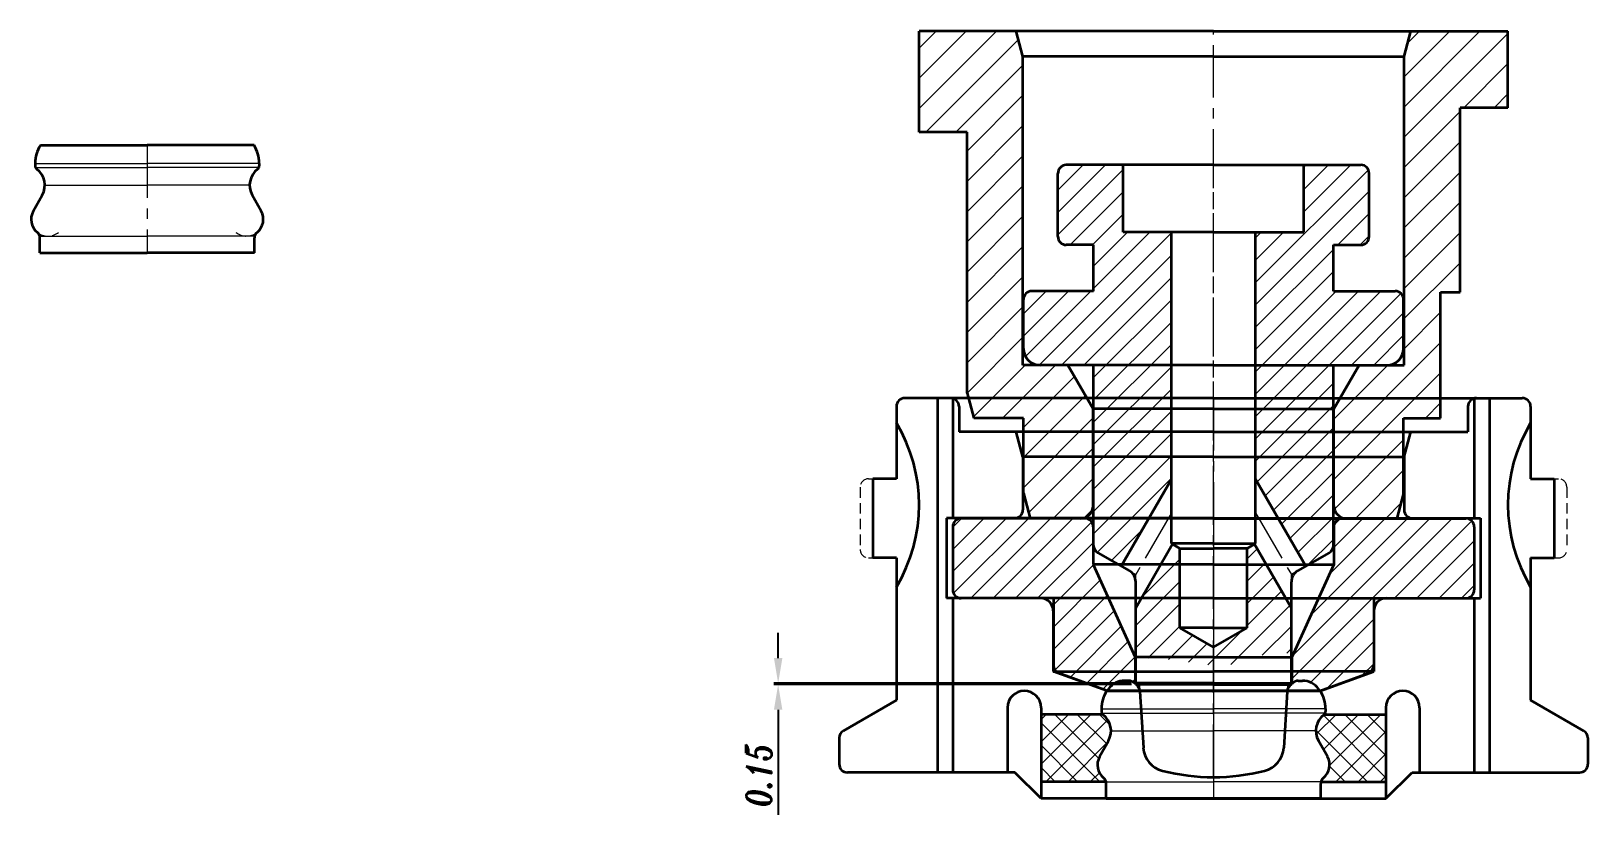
# Model space of a CAD drawing. Extents: x 64 to 569, y 48 to 468.
# Drawn here: x 383.6 to 568.7, y 231.5 to 324.6 of the extents above; entities that cross this region are included whole.
import ezdxf

# ---------------------------------------------------------------- set-up
doc = ezdxf.new("R2010")
doc.units = 0
doc.header["$LTSCALE"] = 5
doc.header["$MEASUREMENT"] = 0
doc.linetypes.add('CENTER', pattern=[2, 1.25, -0.25, 0.25, -0.25])
doc.linetypes.add('HIDDEN', pattern=[0.375, 0.25, -0.125])
doc.layers.get('0').update_dxf_attribs({"linetype": 'CONTINUOUS', "lineweight": 15})
doc.layers.get('Defpoints').update_dxf_attribs({"linetype": 'CONTINUOUS'})
for name, color, linetype, lineweight in [('1', 1, 'CENTER', 15), ('2', 2, 'HIDDEN', 15), ('3', 3, 'CONTINUOUS', 35), ('8', 251, 'CONTINUOUS', 15)]:
    doc.layers.add(name, color=color, linetype=linetype, lineweight=lineweight)
doc.styles.add('ITALICT', font='ITALICT.shx', dxfattribs={"width": 0.8, "height": 3})
doc.styles.get("Standard").update_dxf_attribs({"font": 'isocp.shx', "height": 3})
doc.dimstyles.get("Standard").update_dxf_attribs({"dimtxt": 0.18, "dimasz": 0.18, "dimexe": 0.18, "dimexo": 0.0625, "dimgap": 0.09, "dimtad": 0, "dimtih": 1, "dimtoh": 1, "dimdec": 4, "dimzin": 0, "dimdsep": 46, "dimtxsty": 'Standard', "dimcen": 0.09, "dimadec": 0, "dimazin": 0, "dimtfac": 1, "dimtdec": 4, "dimtofl": 0, "dimtmove": 0, "dimatfit": 3, "dimfxl": 1, "dimtolj": 1, "dimtzin": 0, "dimarcsym": 0})

# ---------------------------------------------------------------- blocks, each defined once
blk = doc.blocks.new('A$C1CC42314')
at = {"layer": '8'}
h = blk.add_hatch(dxfattribs=at)
h.set_pattern_fill('ANSI37', color=256, scale=15)
h.set_pattern_definition([(45, (-182.008, -334.099), (-1.325825, 1.325825), []), (135, (-182.008, -334.099), (-1.325825, -1.325825), [])])
h.paths.add_polyline_path([(-13.13, 9.96, -0.027872), (-13.17, 10), (-20.5, 10), (-20.5, 2), (-12.77, 2, 0.166858), (-13.05, 2.44, -0.366766), (-13.55, 4.98), (-12.48, 6.88, 0.374533)])
h.paths.add_polyline_path([(20.5, 10), (13.17, 10, -0.027872), (13.13, 9.96, 0.374533), (12.48, 6.88), (13.55, 4.98, -0.366766), (13.05, 2.44, 0.166858), (12.77, 2), (20.5, 2)])
at = {"layer": '1'}
for p in [(0, 47.6), (0, 12.8)]:
    blk.add_line(p, (0, 0), dxfattribs=at)
at = {"layer": '2'}
for p, q in [((-41, 38), (-40.5, 38)), ((40.5, 38), (41, 38)), ((-42, 37), (-42, 29.6)), ((42, 37), (42, 29.6)), ((-41, 28.6), (-40.5, 28.6)), ((40.5, 28.6), (41, 28.6))]:
    blk.add_line(p, q, dxfattribs=at)
for centre, start, end in [((-41, 37), 90, 180), ((41, 37), 0, 90), ((-41, 29.6), 180, 270), ((41, 29.6), 270, 0)]:
    blk.add_arc(centre, 1, start, end, dxfattribs=at)
at = {"layer": '3'}
for p, q in [((-37.7, 46.6), (-37.7, 38)), ((0, 47.6), (-36.7, 47.6)), ((-32.8, 47.6), (-32.8, 6.3)), ((-31, 47.6), (-31, 33.32)), ((-30.25, 46.6), (-30.25, 43.6)), ((0, 47.6), (36.7, 47.6)), ((30.25, 46.6), (30.25, 43.6)), ((31, 47.57), (31, 33.32)), ((32.8, 47.6), (32.8, 3.1)), ((37.7, 46.6), (37.7, 38)), ((0, 43.6), (-30.25, 43.6)), ((-22.65, 40.6), (-23.45, 43.6)), ((0, 43.6), (30.25, 43.6)), ((22.65, 40.6), (23.45, 43.6)), ((0, 40.6), (-22.65, 40.6)), ((-22.65, 40.6), (-22.65, 34.3)), ((0, 40.6), (22.65, 40.6)), ((22.65, 40.6), (22.65, 34.3)), ((-40.5, 38), (-40.5, 28.6)), ((-37.7, 38), (-40.5, 38)), ((37.7, 38), (40.5, 38)), ((40.5, 38), (40.5, 28.6)), ((0, 33.32), (-31.75, 33.32)), ((-31.75, 33.32), (-31.75, 23.8)), ((0, 33.32), (31.75, 33.32)), ((31.75, 33.32), (31.75, 23.8)), ((-37.7, 28.6), (-40.5, 28.6)), ((-37.7, 28.6), (-37.7, 11.7)), ((37.7, 28.6), (40.5, 28.6)), ((37.7, 28.6), (37.7, 11.7)), ((-32.8, 23.51), (-32.8, 3.1)), ((0, 23.8), (-31.75, 23.8)), ((-31, 23.8), (-31, 3.1)), ((-19.05, 22.3), (-19.05, 15.11)), ((0, 23.8), (31.75, 23.8)), ((19.05, 22.3), (19.05, 15.11)), ((31, 23.8), (31, 3.1)), ((-12.7, 12.8), (-19.05, 15.11)), ((-19.05, 15.11), (0, 15.11)), ((19.05, 15.11), (0, 15.11)), ((12.7, 12.8), (19.05, 15.11)), ((-37.7, 11.7), (-44, 8.06)), ((-12.7, 12.8), (0, 12.8)), ((12.7, 12.8), (0, 12.8)), ((37.7, 11.7), (44, 8.06)), ((-24.5, 10.8), (-24.5, 3.1)), ((-20.5, 10.8), (-20.5, 0)), ((-13.17, 10), (-20.5, 10)), ((-13.33, 10.65), (-13.33, 10.36)), ((13.17, 10), (20.5, 10)), ((13.32, 10.65), (13.32, 10.36)), ((20.5, 10.8), (20.5, 0)), ((24.5, 10.8), (24.5, 3.1)), ((-44.5, 7.2), (-44.5, 4.1)), ((-13.55, 4.98), (-12.48, 6.88)), ((13.55, 4.98), (12.48, 6.88)), ((44.5, 7.2), (44.5, 4.1)), ((-23.6, 3.1), (-43.5, 3.1)), ((-20.5, 0), (-23.6, 3.1)), ((-12.77, 2), (-20.5, 2)), ((-12.72, 2), (-12.77, 2)), ((12.77, 2), (20.5, 2)), ((20.5, 0), (23.6, 3.1)), ((23.6, 3.1), (43.5, 3.1)), ((28.8, 3.1), (31.2, 3.1)), ((0, 0), (-20.5, 0)), ((-12.75, 0), (-12.75, 1.81)), ((-12.75, 0), (0, 0)), ((0, 0), (20.5, 0)), ((12.75, 0), (0, 0)), ((12.75, 0), (12.75, 1.81))]:
    blk.add_line(p, q, dxfattribs=at)
for centre, radius, start, end in [((-36.7, 46.6), 1, 90, 180), ((-31.25, 46.6), 1, 0, 90), ((31.25, 46.6), 1, 90, 180), ((36.7, 46.6), 1, 0, 90), ((-54, 34.9), 19, 329.081, 30.919), ((54, 34.9), 19, 149.081, 210.919), ((-23.65, 34.32), 1, 270, 0), ((23.65, 34.32), 1, 180, 270), ((-20.55, 22.3), 1.5, 0, 90), ((20.55, 22.3), 1.5, 90, 180), ((-22.5, 10.8), 2, 0, 180), ((-9.33, 10.65), 4, 147.4864, 180), ((9.32, 10.65), 4, 0, 32.5136), ((22.5, 10.8), 2, 360, 180), ((-12.83, 10.36), 0.5, 180, 232.8827), ((-14.58, 8.05), 2.4, 330.7524, 52.8827), ((14.57, 8.05), 2.4, 127.1173, 209.2476), ((12.82, 10.36), 0.5, 307.1173, 0), ((-43.5, 7.2), 1, 120, 180), ((43.5, 7.2), 1, 0, 60), ((-43.5, 4.1), 1, 180, 270), ((-11.8, 4), 2, 150.7524, 231.3178), ((11.8, 4), 2, 308.6822, 29.2476), ((43.5, 4.1), 1, 270, 0), ((-13.55, 1.81), 0.8, 0, 51.3178), ((13.55, 1.81), 0.8, 128.6822, 180)]:
    blk.add_arc(centre, radius, start, end, dxfattribs=at)
at = {"layer": '8'}
for p, q in [((-13.33, 10.65), (0, 10.65)), ((-13.28, 10.15), (0, 10.15)), ((13.32, 10.65), (0, 10.65)), ((13.28, 10.15), (0, 10.15)), ((-12.18, 8.05), (0, 8.05)), ((12.17, 8.05), (0, 8.05)), ((-12.77, 2), (0, 2)), ((12.77, 2), (0, 2))]:
    blk.add_line(p, q, dxfattribs=at)
blk = doc.blocks.new('A$C50D30983')
at = {"layer": '8'}
h = blk.add_hatch(dxfattribs=at)
h.set_pattern_fill('ANSI31', color=4, scale=0.8)
h.set_pattern_definition([(45, (-827.2272, -226.0554), (-1.796051, 1.796051), [])])
h.paths.add_polyline_path([(-17.3, -18.2), (-14.3, -13), (-14.3, -1.5, 0.414214), (-15.8, 0), (-21.8, 0), (-22.6, -2.99), (-22.6, -11.9), (-27, -11.9), (-27, -26.9), (-29.3, -26.9), (-29.3, -48.8), (-35, -48.8), (-35, -57.9), (-23.45, -57.9), (-22.65, -54.9), (-22.65, -18.2)])
h.paths.add_polyline_path([(29.3, -14.89), (28.5, -11.9), (22.6, -11.9), (22.6, -2.99), (21.8, 0), (15.8, 0, 0.414214), (14.3, -1.5), (14.3, -13), (17.3, -18.2), (22.65, -18.2), (22.65, -54.9), (23.45, -57.9), (35, -57.9), (35, -45.9), (29.3, -45.9)])
at = {"layer": '1', "color": 4}
blk.add_line((0, 0), (0, -57.9), dxfattribs=at)
at = {"layer": '3', "color": 4}
for p, q in [((0, 0), (-21.8, 0)), ((0, 0), (21.8, 0)), ((-22.6, -2.99), (-21.8, 0)), ((-14.3, -1.5), (-14.3, -13)), ((14.3, -1.5), (14.3, -13)), ((22.6, -2.99), (21.8, 0)), ((-22.6, -2.99), (-22.6, -11.9)), ((22.6, -2.99), (22.6, -11.9)), ((-22.6, -11.9), (-27, -11.9)), ((-27, -11.9), (-27, -26.9)), ((22.6, -11.9), (28.5, -11.9)), ((29.3, -14.89), (28.5, -11.9)), ((-17.3, -18.2), (-14.3, -13)), ((0, -13), (-14.3, -13)), ((0, -13), (14.3, -13)), ((17.3, -18.2), (14.3, -13)), ((29.3, -14.89), (29.3, -45.9)), ((0, -18.2), (-22.65, -18.2)), ((-22.65, -18.2), (-22.65, -54.9)), ((0, -18.2), (22.65, -18.2)), ((22.65, -18.2), (22.65, -54.9)), ((22.65, -19.2), (22.65, -54.9)), ((-27, -26.9), (-29.3, -26.9)), ((-29.3, -26.9), (-29.3, -48.8)), ((29.3, -45.9), (35, -45.9)), ((35, -45.9), (35, -57.9)), ((-35, -48.8), (-35, -57.9)), ((-35, -48.8), (-29.3, -48.8)), ((-22.65, -54.9), (-23.45, -57.9)), ((0, -54.9), (-22.65, -54.9)), ((0, -54.9), (22.65, -54.9)), ((22.65, -54.9), (23.45, -57.9)), ((0, -57.9), (-35, -57.9)), ((0, -57.9), (35, -57.9))]:
    blk.add_line(p, q, dxfattribs=at)
for centre, start, end in [((-15.8, -1.5), 0, 90), ((15.8, -1.5), 90, 180)]:
    blk.add_arc(centre, 1.5, start, end, dxfattribs=at)
blk = doc.blocks.new('A$C2A885C09')
at = {"layer": '8'}
h = blk.add_hatch(dxfattribs=at)
h.set_pattern_fill('ANSI31', color=1, scale=15)
h.set_pattern_definition([(45, (-121.453, -197.3068), (-1.325825, 1.325825), [])])
h.paths.add_polyline_path([(-5, 13.53), (-10.98, 23.89), (-13.75, 22.29, 0.267949), (-14.25, 21.42), (-14.25, 0), (-20.6, 0, 0.414214), (-22.6, -2), (-22.6, -7.8, 0.414214), (-21.6, -8.8), (-14.25, -8.8), (-14.25, -14.3), (-17.5, -14.3, 0.414214), (-18.5, -15.3), (-18.5, -22.8, 0.414214), (-17.5, -23.8), (-10.75, -23.8), (-10.75, -15.8), (-5, -15.8)])
h.paths.add_polyline_path([(14.25, 21.42, 0.267949), (13.75, 22.29), (10.98, 23.89), (5, 13.53), (5, -15.8), (10.75, -15.8), (10.75, -23.8), (17.5, -23.8, 0.414214), (18.5, -22.8), (18.5, -15.3, 0.414214), (17.5, -14.3), (14.25, -14.3), (14.25, -8.8), (21.6, -8.8, 0.414214), (22.6, -7.8), (22.6, -2, 0.414214), (20.6, 0), (14.25, 0)])
edge = h.paths.add_edge_path()
edge.add_line((-4, 31.2), (0, 33.51))
edge.add_line((0, 33.51), (0, 35.69))
edge.add_spline(control_points=[(0, 35.69), (-0.34, 35.72), (-1.96, 35.78), (-4.16, 34.6), (-5.89, 34.57), (-7.25, 34.03), (-8.96, 34.23), (-9.25, 34.23)], knot_values=[4.69235, 4.69235, 4.69235, 4.69235, 5.736354, 9.793573, 14.533606, 20.135841, 20.601816, 20.601816, 20.601816, 20.601816], degree=3, periodic=0)
edge.add_line((-9.25, 34.23), (-9.25, 28.89))
edge.add_line((-9.25, 28.89), (-4.86, 21.28))
edge.add_line((-4.86, 21.28), (-4, 21.78))
edge.add_line((-4, 21.78), (-4, 31.2))
edge = h.paths.add_edge_path()
edge.add_spline(control_points=[(9.25, 34.33), (9.15, 34.34), (8.83, 34.41), (8.4, 34.74), (7.31, 34.9), (6.02, 34.85), (2.7, 35.33), (0.5, 35.65), (0, 35.69)], knot_values=[20.601816, 20.601816, 20.601816, 20.601816, 20.798871, 22.497454, 25.213226, 29.752578, 34.685121, 36.22459, 36.22459, 36.22459, 36.22459], degree=3, periodic=0)
edge.add_line((0, 35.69), (0, 33.51))
edge.add_line((0, 33.51), (4, 31.2))
edge.add_line((4, 31.2), (4, 21.78))
edge.add_line((4, 21.78), (4.86, 21.28))
edge.add_line((4.86, 21.28), (9.25, 28.89))
edge.add_line((9.25, 28.89), (9.25, 34.33))
at = {"layer": '1', "color": 1}
for p, q in [((0, 48.95), (0, -23.8)), ((-5, 17.53), (-9.25, 24.89)), ((5, 17.53), (9.25, 24.89))]:
    blk.add_line(p, q, dxfattribs=at)
at = {"layer": '2', "color": 1}
for p, q in [((-8.8, 37.95), (-8.75, 38.76)), ((8.8, 37.95), (8.75, 38.76)), ((-10, 24.45), (-9.25, 24.89)), ((-9.25, 25.75), (-9.25, 24.89)), ((9.25, 25.75), (9.25, 24.89)), ((10, 24.45), (9.25, 24.89)), ((-14.25, 22), (-13.75, 22.29)), ((14.25, 22), (13.75, 22.29)), ((-14.25, 22), (-14.25, 21.42)), ((14.25, 22), (14.25, 21.42))]:
    blk.add_line(p, q, dxfattribs=at)
at = {"layer": '3', "color": 1}
for p, q in [((-8.75, 38.76), (-8.34, 45.47)), ((8.75, 38.76), (8.34, 45.47)), ((0, 37.95), (-9.25, 37.95)), ((-9.25, 37.95), (-9.25, 25.75)), ((0, 37.95), (9.25, 37.95)), ((9.25, 37.95), (9.25, 25.75)), ((0, 33.51), (-4, 31.2)), ((0, 33.51), (4, 31.2)), ((0, 31.2), (-4, 31.2)), ((-4, 31.2), (-4, 21.78)), ((0, 31.2), (4, 31.2)), ((4, 31.2), (4, 21.78)), ((-4.86, 21.28), (-9.25, 28.89)), ((4.86, 21.28), (9.25, 28.89)), ((-13.75, 22.29), (-10, 24.45)), ((13.75, 22.29), (10, 24.45)), ((-5, 13.53), (-10.98, 23.89)), ((5, 13.53), (10.98, 23.89)), ((-14.25, 21.42), (-14.25, 0)), ((-5, 21.2), (-4, 21.78)), ((0, 21.2), (-5, 21.2)), ((-5, 21.2), (-5, -15.8)), ((-4, 21.78), (0, 21.78)), ((4, 21.78), (0, 21.78)), ((0, 21.2), (5, 21.2)), ((5, 21.2), (4, 21.78)), ((5, 21.2), (5, -15.8)), ((14.25, 21.42), (14.25, 0)), ((-14.25, 0), (-20.6, 0)), ((14.25, 0), (20.6, 0)), ((-22.6, -2), (-22.6, -7.8)), ((22.6, -2), (22.6, -7.8)), ((-14.25, -8.8), (-21.6, -8.8)), ((-14.25, -8.8), (-14.25, -14.3)), ((14.25, -8.8), (14.25, -14.3)), ((14.25, -8.8), (21.6, -8.8)), ((-14.25, -14.3), (-17.5, -14.3)), ((14.25, -14.3), (17.5, -14.3)), ((-18.5, -15.3), (-18.5, -22.8)), ((0, -15.8), (-10.75, -15.8)), ((-10.75, -15.8), (-10.75, -23.8)), ((0, -15.8), (10.75, -15.8)), ((10.75, -15.8), (10.75, -23.8)), ((18.5, -15.3), (18.5, -22.8)), ((0, -23.8), (-17.5, -23.8)), ((0, -23.8), (17.5, -23.8))]:
    blk.add_line(p, q, dxfattribs=at)
for centre, radius, start, end in [((-5.35, 45.29), 3, 104.0621, 176.5), ((0, 23.95), 25, 90, 104.0621), ((0, 23.95), 25, 75.9379, 90), ((5.35, 45.29), 3, 3.5, 75.9379), ((-9.75, 38.82), 1, 299.9246, 356.5), ((9.75, 38.82), 1, 183.5, 240.0754), ((-10.75, 25.75), 1.5, 300, 0), ((10.75, 25.75), 1.5, 180, 240), ((-13.25, 21.42), 1, 120, 180), ((13.25, 21.42), 1, 0, 60), ((-20.6, -2), 2, 90, 180), ((20.6, -2), 2, 0, 90), ((-21.6, -7.8), 1, 180, 270), ((21.6, -7.8), 1, 270, 0), ((-17.5, -15.3), 1, 90, 180), ((17.5, -15.3), 1, 0, 90), ((-17.5, -22.8), 1, 180, 270), ((17.5, -22.8), 1, 270, 0)]:
    blk.add_arc(centre, radius, start, end, dxfattribs=at)
blk = doc.blocks.new('A$C23B03A1F')
at = {"layer": '8'}
h = blk.add_hatch(dxfattribs=at)
h.set_pattern_fill('ANSI31', color=2, scale=15)
h.set_pattern_definition([(45, (-158.0138, -252.8749), (-1.325825, 1.325825), [])])
h.paths.add_polyline_path([(-14.3, 15), (-14.3, 19.5, 0.414214), (-15.3, 20.5), (-30, 20.5, 0.414214), (-31, 19.5), (-31, 12, 0.414214), (-30, 11), (-19.04, 11), (-19.04, 3.03, 0.315299), (-18.38, 2.09), (-12.65, 0, -0.017062), (-12.5, 0.23, -0.238125), (-10.56, 1.2), (-10.07, 1.2, -0.227735), (-9.45, 0.9), (-9.3, 0.9), (-9.3, 4)])
h.paths.add_polyline_path([(31, 19.5, 0.414214), (30, 20.5), (15.3, 20.5, 0.414214), (14.3, 19.5), (14.3, 15), (9.3, 4), (9.3, 2.62, -0.685274), (13.86, 0.85, -0.040804), (13.83, 0.43), (18.38, 2.09, 0.315299), (19.04, 3.03), (19.04, 11), (30, 11, 0.414214), (31, 12)])
h.paths.add_polyline_path([(9.3, 2.62), (9.3, 0.9), (9.45, 0.9, -0.227735), (10.07, 1.2), (10.56, 1.2, -0.238125), (12.5, 0.23, -0.017062), (12.65, 0), (13.83, 0.43, 0.040804), (13.86, 0.85, 0.685274)])
at = {"layer": '1', "color": 2}
for p in [(0, 20.3), (0, 0.9), (0, 0.9), (0, 0.9)]:
    blk.add_line(p, (0, 0), dxfattribs=at)
at = {"layer": '3', "color": 2}
for p, q in [((0, 20.5), (-30, 20.5)), ((0, 20.5), (30, 20.5)), ((-31, 19.5), (-31, 12)), ((-14.3, 19.5), (-14.3, 15)), ((14.3, 19.5), (14.3, 15)), ((31, 19.5), (31, 12)), ((0, 15), (-14.3, 15)), ((-14.3, 15), (-9.3, 4)), ((0, 15), (14.3, 15)), ((14.3, 15), (9.3, 4)), ((-19.04, 11), (-30, 11)), ((-19.04, 11), (-19.04, 3.03)), ((19.04, 11), (30, 11)), ((19.04, 11), (19.04, 3.03)), ((0, 4), (-9.3, 4)), ((-9.3, 4), (-9.3, 0.9)), ((0, 4), (9.3, 4)), ((9.3, 4), (9.3, 0.9)), ((-12.65, 0), (-18.38, 2.09)), ((12.65, 0), (18.38, 2.09)), ((0, 0), (-12.65, 0)), ((-10.07, 1.2), (-10.56, 1.2)), ((-9.3, 0.9), (-9.45, 0.9)), ((0, 0.9), (-9.3, 0.9)), ((0, 0.9), (9.3, 0.9)), ((0, 0), (12.65, 0)), ((9.3, 0.9), (9.45, 0.9)), ((10.07, 1.2), (10.56, 1.2))]:
    blk.add_line(p, q, dxfattribs=at)
for centre, radius, start, end in [((-30, 19.5), 1, 90, 180), ((-15.3, 19.5), 1, 0, 90), ((15.3, 19.5), 1, 90, 180), ((30, 19.5), 1, 0, 90), ((-30, 12), 1, 180, 270), ((30, 12), 1, 270, 0), ((-18.04, 3.03), 1, 180, 250), ((18.04, 3.03), 1, 290, 0), ((-9.28, -2.15), 4, 143.5764, 147.4864), ((-10.56, -1.2), 2.4, 90, 143.5764), ((-10.07, 0.4), 0.8, 38.6822, 90), ((10.07, 0.4), 0.8, 90, 141.3178), ((10.56, -1.2), 2.4, 36.4236, 90), ((9.28, -2.15), 4, 32.5136, 36.4236)]:
    blk.add_arc(centre, radius, start, end, dxfattribs=at)
blk = doc.blocks.new('*D122')
at = {"color": 0, "lineweight": -2, "transparency": 16777216}
for p, q in [((472.4, 250.14), (472.4, 253.14)), ((514.35, 247.14), (471.9, 247.14)), ((514.4, 246.99), (471.9, 246.99)), ((472.4, 247.14), (472.4, 246.99)), ((472.4, 243.99), (472.4, 231.51))]:
    blk.add_line(p, q, dxfattribs=at)
at = {"color": 0, "transparency": 16777216}
for points in [[(471.9, 250.14), (472.9, 250.14), (472.4, 247.14)], [(471.9, 243.99), (472.9, 243.99), (472.4, 246.99)]]:
    blk.add_solid(points, dxfattribs=at)
at = {"layer": 'Defpoints', "color": 0, "transparency": 16777216}
for p in [(472.4, 246.99), (514.85, 247.14), (514.9, 246.99)]:
    blk.add_point(p, dxfattribs=at)
at = {"color": 0, "transparency": 16777216, "insert": (470.1, 236.25), "char_height": 3, "attachment_point": 5, "rotation": 90, "style": 'ITALICT'}
blk.add_mtext('\\A1;0.15', dxfattribs=at)

msp = doc.modelspace()

# ---------------------------------------------------------------- linework, layer by layer
at = {"layer": '1'}
msp.add_line((397.4, 311.082), (397.4, 298.282), dxfattribs=at)
at = {"layer": '2'}
for centre, start, end in [((385.6, 302.282), 231.31781, 309.24963), ((409.2, 302.282), 230.75037, 308.68219)]:
    msp.add_arc(centre, 2, start, end, dxfattribs=at)
at = {"layer": '3'}
for p, q in [((384.702, 311.082), (397.4, 311.082)), ((410.098, 311.082), (397.4, 311.082)), ((384.075, 308.932), (384.075, 308.645)), ((410.725, 308.932), (410.725, 308.645)), ((383.855, 303.26), (384.919, 305.16)), ((410.945, 303.26), (409.881, 305.16)), ((384.65, 298.282), (384.65, 300.097)), ((410.15, 298.282), (410.15, 300.097)), ((384.65, 298.282), (397.4, 298.282)), ((410.15, 298.282), (397.4, 298.282))]:
    msp.add_line(p, q, dxfattribs=at)
for centre, radius, start, end in [((388.075, 308.932), 4, 147.48639, 180), ((406.725, 308.932), 4, 0, 32.51361), ((384.575, 308.645), 0.5, 180, 232.88274), ((382.825, 306.332), 2.4, 330.75243, 52.88274), ((411.975, 306.332), 2.4, 127.11726, 209.24757), ((410.225, 308.645), 0.5, 307.11726, 0), ((385.6, 302.282), 2, 150.75243, 231.31781), ((409.2, 302.282), 2, 308.68219, 29.24757), ((383.85, 300.097), 0.8, 0, 51.31781), ((410.95, 300.097), 0.8, 128.68219, 180)]:
    msp.add_arc(centre, radius, start, end, dxfattribs=at)
at = {"layer": '8'}
for p, q in [((384.075, 308.932), (397.4, 308.932)), ((384.122, 308.432), (397.4, 308.432)), ((410.725, 308.932), (397.4, 308.932)), ((410.677, 308.432), (397.4, 308.432)), ((385.225, 306.332), (397.4, 306.332)), ((409.575, 306.332), (397.4, 306.332)), ((384.628, 300.282), (397.4, 300.282)), ((410.172, 300.282), (397.4, 300.282))]:
    msp.add_line(p, q, dxfattribs=at)

# ---------------------------------------------------------------- block references
for name, p, rotation in [('A$C50D30983', (524.155, 266.743), 180.0000000000001), ('A$C2A885C09', (524.155, 284.943), 180)]:
    msp.add_blockref(name, p, dxfattribs=dict(rotation=rotation))
for name, p in [('A$C1CC42314', (524.155, 233.443)), ('A$C23B03A1F', (524.155, 246.243))]:
    msp.add_blockref(name, p)

# ---------------------------------------------------------------- dimensions: what is measured, and where the dimension line sits
dim = msp.add_linear_dim(base=(472.396, 246.993), p1=(514.855, 247.143), p2=(514.905, 246.993), angle=90, dimstyle='Standard', override={"dimtxt": 3, "dimasz": 3, "dimexe": 0.5, "dimexo": 0.5, "dimgap": 0.8, "dimtad": 1, "dimtih": 0, "dimtoh": 0, "dimdec": 2, "dimzin": 8, "dimtxsty": 'ITALICT', "dimcen": 0, "dimaunit": 1, "dimtdec": 2, "dimtofl": 1, "dimtvp": 13.888889, "dimtzin": 8})
dim.commit()
dim.dimension.update_dxf_attribs({"geometry": '*D122', "text_midpoint": (470.096, 236.25)})

doc.saveas('drawing.dxf')
